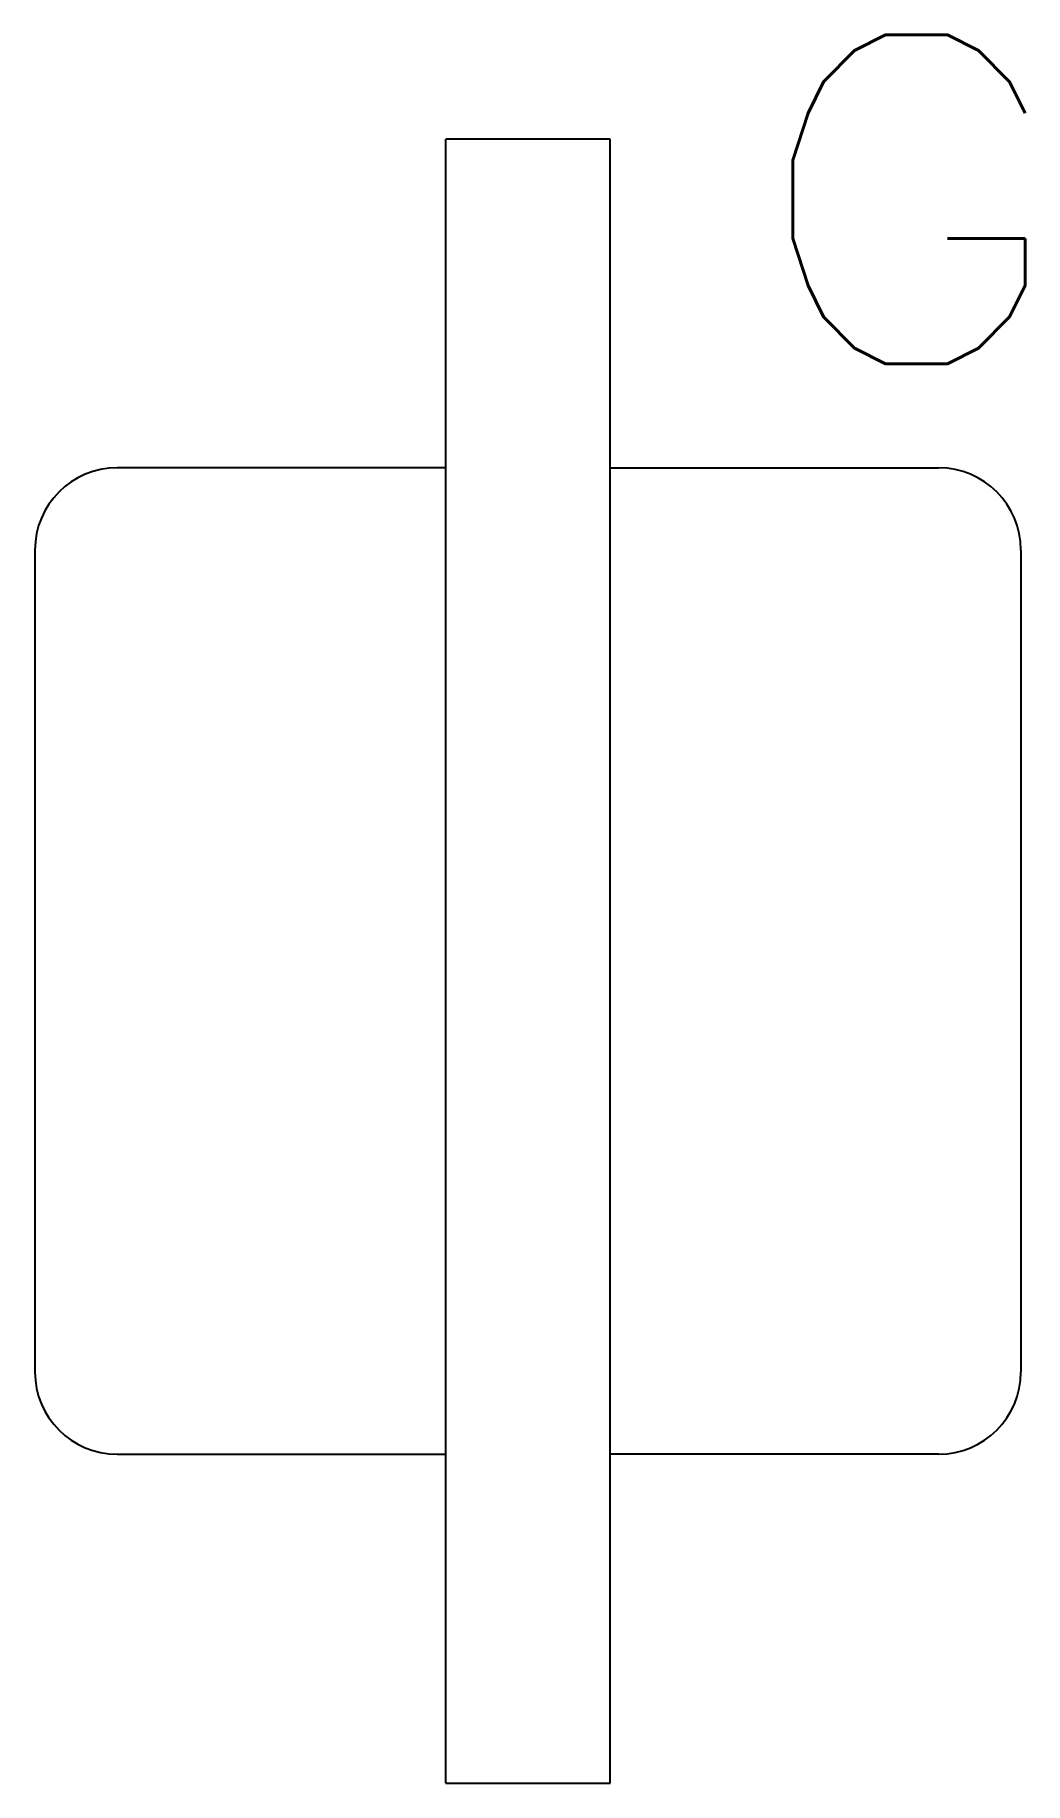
# Model space of a CAD drawing. Header units: millimetres. Extents: x -2927.212 to -2926.71, y 3714.78 to 3715.666.
import ezdxf

# ---------------------------------------------------------------- set-up
doc = ezdxf.new("R2010")
doc.units = ezdxf.units.MM
doc.header["$LTSCALE"] = 10
doc.layers.add('Ele_diagramas', color=2, linetype='Continuous')
doc.styles.add('T20', font='romans.shx', dxfattribs={"height": 0.2})

msp = doc.modelspace()

# ---------------------------------------------------------------- linework, layer by layer
at = {"layer": 'Ele_diagramas', "color": 2}
for p, q in [((-2926.92037, 3715.61289), (-2927.00371, 3715.61289)), ((-2927.00371, 3714.77955), (-2927.00371, 3715.61289)), ((-2926.92037, 3714.77955), (-2926.92037, 3715.61289)), ((-2927.00371, 3714.77955), (-2926.92037, 3714.77955))]:
    msp.add_line(p, q, dxfattribs=at)
at = {"layer": 'Ele_diagramas', "color": 3}
for p, q in [((-2927.00371, 3715.44622), (-2927.17037, 3715.44622)), ((-2926.92037, 3715.44622), (-2926.75371, 3715.44622)), ((-2927.21204, 3715.40455), (-2927.21204, 3714.98789)), ((-2926.71204, 3715.40455), (-2926.71204, 3714.98789)), ((-2927.17037, 3714.94622), (-2927.00371, 3714.94622)), ((-2926.75371, 3714.94622), (-2926.92037, 3714.94622))]:
    msp.add_line(p, q, dxfattribs=at)
for centre, start, end in [((-2927.17037, 3715.40455), 90, 180), ((-2926.75371, 3715.40455), 0, 90), ((-2927.17037, 3714.98789), 180, 270), ((-2926.75371, 3714.98789), 270, 0)]:
    msp.add_arc(centre, 0.04167, start, end, dxfattribs=at)

# ---------------------------------------------------------------- texts
at = {"layer": 'Ele_diagramas', "color": 2, "style": 'T20', "width": 1.1}
msp.add_text('G', height=0.16667, dxfattribs=at).set_placement((-2926.85131, 3715.49897))

doc.saveas('drawing.dxf')
